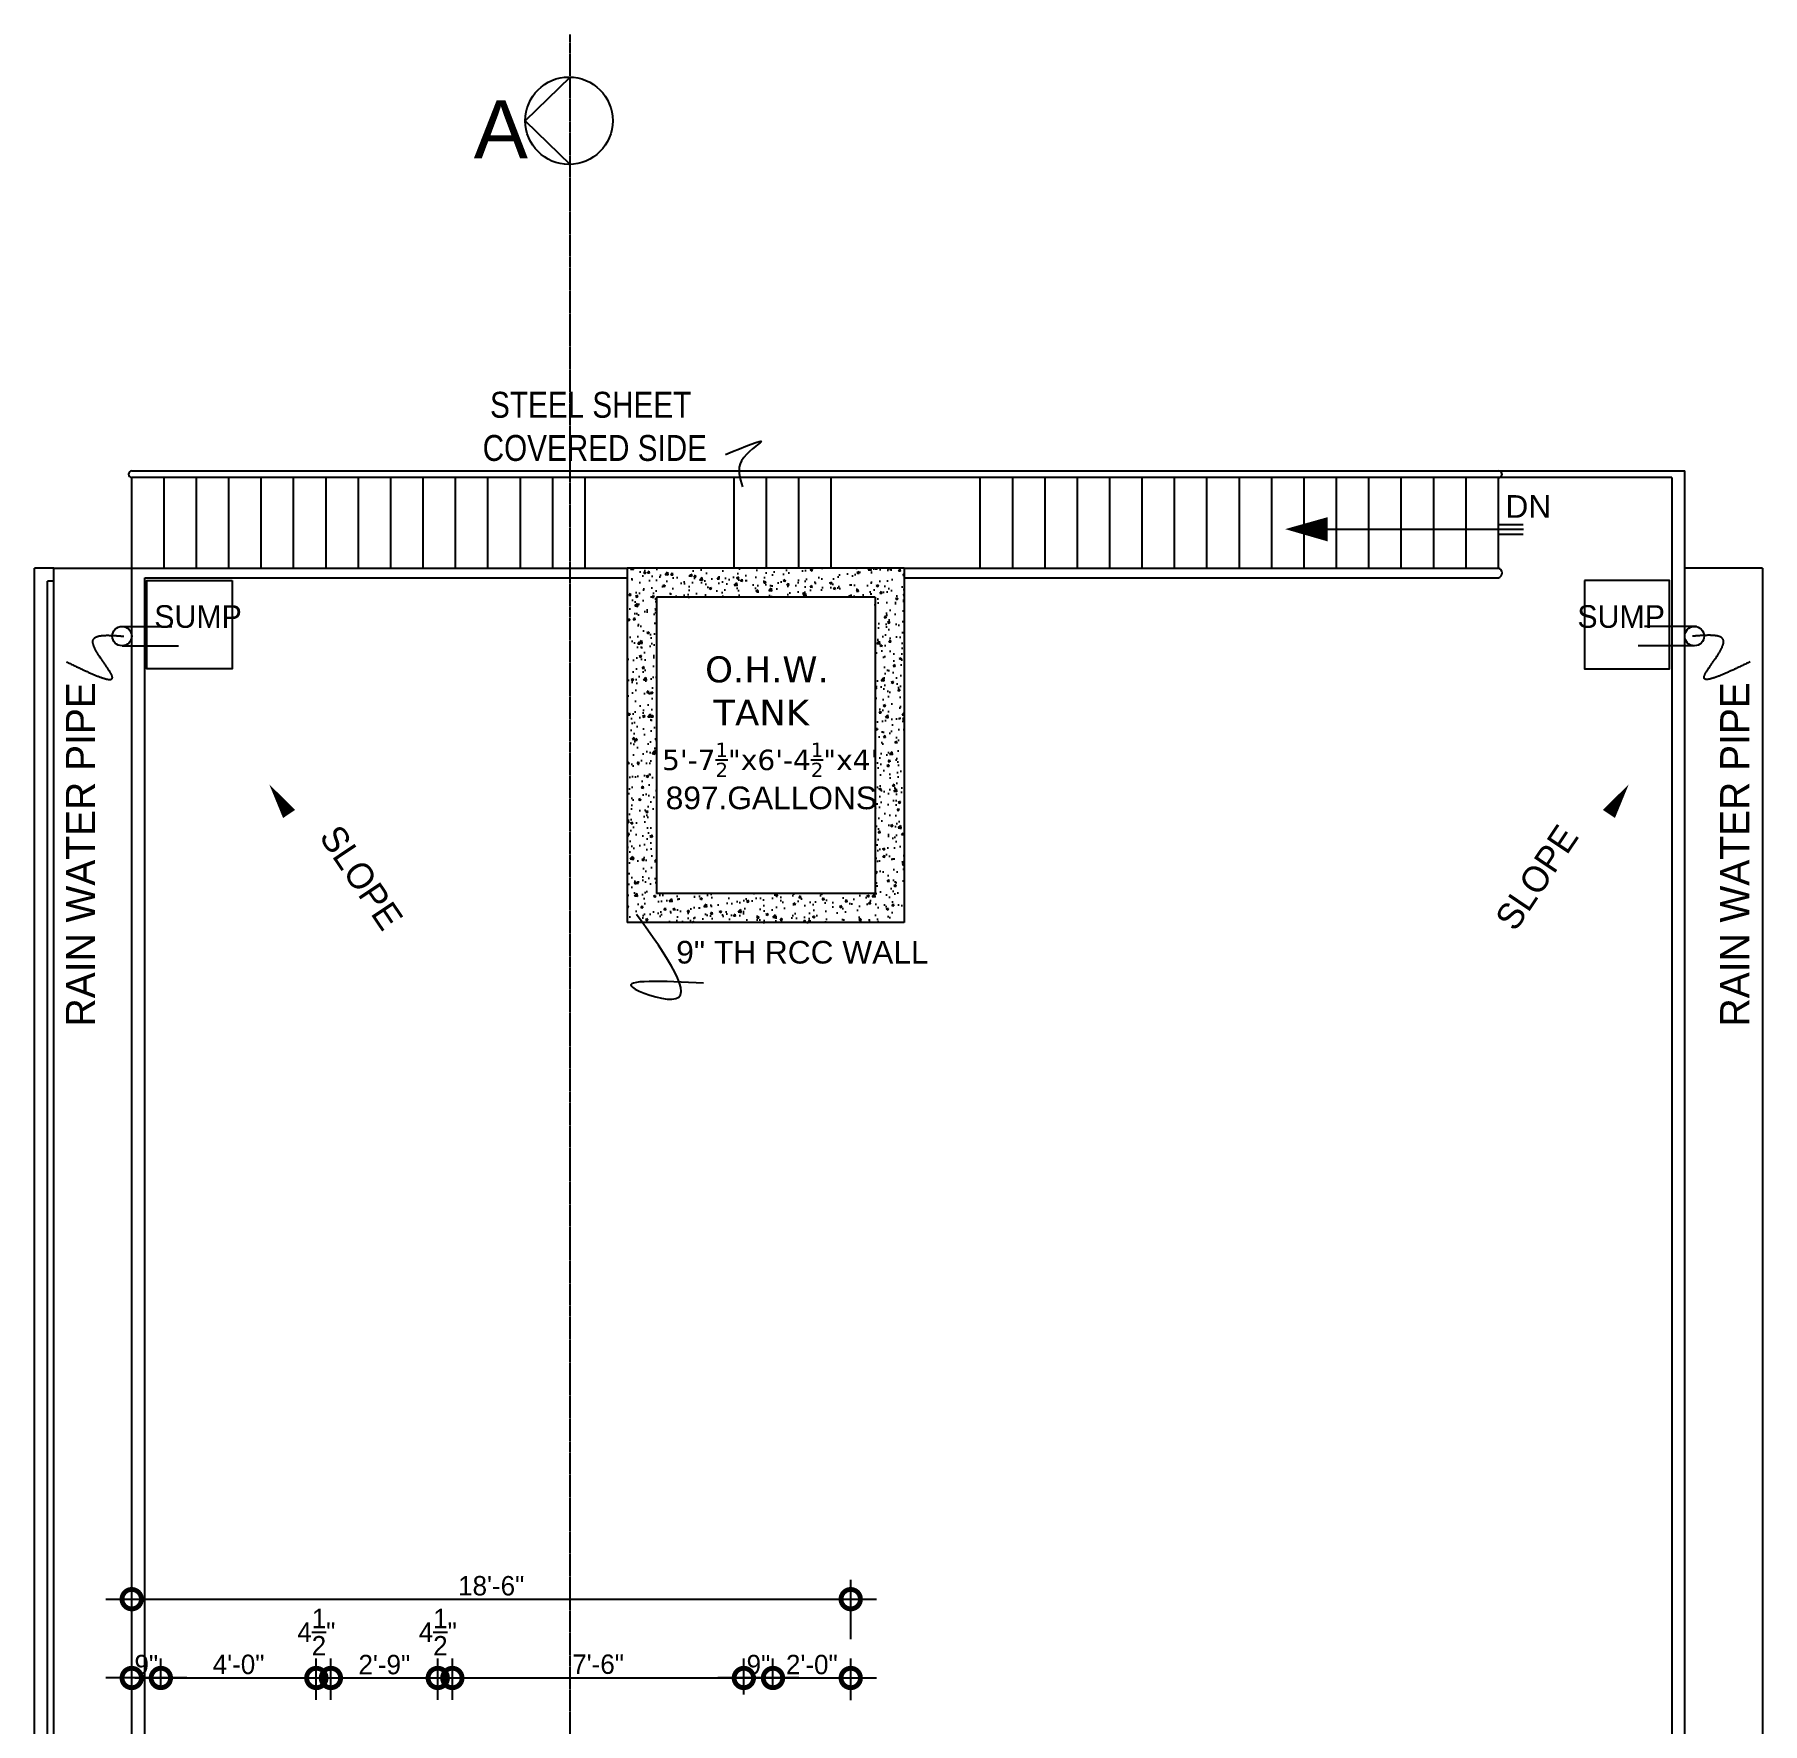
# Model space of a CAD drawing. Header units: inches. Extents: x -36906 to 35154, y -44700 to 686.
# Drawn here: x -19403 to -18870, y -23804 to -23283 of the extents above; entities that cross this region are included whole.
import ezdxf
from ezdxf.enums import TextEntityAlignment as Align

# ---------------------------------------------------------------- set-up
doc = ezdxf.new("R2010")
doc.units = ezdxf.units.IN
doc.header["$LTSCALE"] = 2
doc.header["$MEASUREMENT"] = 0
doc.header["$PDMODE"] = 2
doc.linetypes.add('DASHED2', pattern=[0.375, 0.25, -0.125])
doc.styles.add('Dimension', font='swisscl.ttf')
doc.styles.add('dimtex', font='stylu.ttf')
doc.styles.add('MT1', font='ARIALUNI.TTF', dxfattribs={"height": 24})
doc.styles.add('SANSSERIF', font='sanss___.ttf', dxfattribs={"height": 7})
doc.dimstyles.new('G8', dxfattribs={"dimscale": 8, "dimtxt": 1, "dimasz": 1.75, "dimexe": 1, "dimexo": 0.25, "dimgap": 0.125, "dimtad": 1, "dimdec": 3, "dimzin": 3, "dimdsep": 46, "dimlunit": 4, "dimtxsty": 'dimtex', "dimblk": 'DOTSMALL', "dimcen": 0.09375, "dimdle": 1, "dimclrd": 256, "dimclre": 256, "dimclrt": 6, "dimadec": 0, "dimazin": 1, "dimtfac": 1, "dimtdec": 3, "dimtofl": 0, "dimtmove": 1, "dimatfit": 3, "dimldrblk": 'DOTSMALL', "dimfxl": 0, "dimtolj": 1, "dimtzin": 1, "dimlwd": -1, "dimlwe": -1, "dimarcsym": 0})
pattern_1 = [(50, (-113318.482, -51101.1135), (7.17260183, -0.62752135), [0.75, -8.25]), (355, (-113318.482, -51101.1135), (-1.38751334, 7.52192134), [0.6, -6.6]), (100.4514, (-113317.884, -51101.166), (5.7850938, 6.8943954), [0.6374019, -7.0114211]), (46.1842, (-113318.482, -51099.1135), (10.6724105, -1.65519014), [1.125, -12.375]), (96.6356, (-113317.592, -51099.251), (9.3466271, 9.7411787), [0.9561029, -10.51713]), (351.1842, (-113318.482, -51099.114), (9.3466195, 9.741186), [0.9, -9.9]), (21, (-113317.482, -51099.6135), (5.96907052, -4.0261889), [0.75, -8.25]), (326, (-113317.482, -51099.6135), (2.4331533, 7.25150045), [0.6, -6.6]), (71.4514, (-113316.984, -51099.949), (8.4022263, 3.22530497), [0.6374019, -7.0114211]), (37.5, (-113318.4817, -51101.1135), (0.12159855, 3.32893854), [0, -6.52, 0, -6.7, 0, -6.625]), (7.5, (-113318.4817, -51101.1135), (2.63069537, 3.94411712), [0, -3.82, 0, -6.37, 0, -2.525]), (327.5, (-113320.7117, -51101.1135), (5.33822436, -0.22554872), [0, -2.5, 0, -7.8, 0, -10.35]), (317.5, (-113321.7117, -51101.1135), (5.8318617, 1.00104982), [0, -3.25, 0, -5.18, 0, -7.35])]

# ---------------------------------------------------------------- blocks, each defined once
blk = doc.blocks.new('_DotSmall')
at = {"color": 0, "linetype": 'ByBlock', "const_width": 0.5}
blk.add_lwpolyline([(-0.0625, 0, 1), (0.0625, 0, 1)], format="xyb", close=True, dxfattribs=at)
blk = doc.blocks.new('*D142')
for p, q in [((-19373.35, -23793.38), (-19373.35, -23784.38)), ((-19364.35, -23793.38), (-19364.35, -23784.38)), ((-19356.35, -23790.38), (-19381.35, -23790.38))]:
    blk.add_line(p, q)
at = {"layer": 'Defpoints', "color": 0}
for p in [(-19373.35, -23790.38), (-19373.35, -23799.38), (-19364.35, -23799.38)]:
    blk.add_point(p, dxfattribs=at)
at = {"xscale": 12, "yscale": 12, "zscale": 12, "rotation": 180}
blk.add_blockref('_DotSmall', (-19373.35, -23790.38), dxfattribs=at)
at = {"xscale": 12, "yscale": 12, "zscale": 12}
blk.add_blockref('_DotSmall', (-19364.35, -23790.38), dxfattribs=at)
at = {"color": 7, "insert": (-19368.85, -23786.28), "char_height": 6, "attachment_point": 5, "style": 'dimtex'}
blk.add_mtext('\\A1;9"', dxfattribs=at)
blk = doc.blocks.new('*D143')
for p, q in [((-19364.35, -23793.38), (-19364.35, -23784.38)), ((-19316.35, -23793.38), (-19316.35, -23784.38)), ((-19372.35, -23790.38), (-19308.35, -23790.38))]:
    blk.add_line(p, q)
at = {"layer": 'Defpoints', "color": 0}
for p in [(-19316.35, -23790.38), (-19364.35, -23799.38), (-19316.35, -23799.38)]:
    blk.add_point(p, dxfattribs=at)
at = {"xscale": 12, "yscale": 12, "zscale": 12, "rotation": 180}
blk.add_blockref('_DotSmall', (-19364.35, -23790.38), dxfattribs=at)
at = {"xscale": 12, "yscale": 12, "zscale": 12}
blk.add_blockref('_DotSmall', (-19316.35, -23790.38), dxfattribs=at)
at = {"color": 7, "insert": (-19340.35, -23786.22), "char_height": 6, "attachment_point": 5, "style": 'dimtex'}
blk.add_mtext('\\A1;4\'-0"', dxfattribs=at)
blk = doc.blocks.new('*D144')
for p, q in [((-19316.35, -23797.17), (-19316.35, -23784.38)), ((-19311.85, -23797.17), (-19311.85, -23784.38)), ((-19324.35, -23790.38), (-19303.85, -23790.38))]:
    blk.add_line(p, q)
at = {"layer": 'Defpoints', "color": 0}
for p in [(-19311.85, -23790.38), (-19316.35, -23803.17), (-19311.85, -23803.17)]:
    blk.add_point(p, dxfattribs=at)
at = {"xscale": 12, "yscale": 12, "zscale": 12, "rotation": 180}
blk.add_blockref('_DotSmall', (-19316.35, -23790.38), dxfattribs=at)
at = {"xscale": 12, "yscale": 12, "zscale": 12}
blk.add_blockref('_DotSmall', (-19311.85, -23790.38), dxfattribs=at)
at = {"color": 7, "insert": (-19316.35, -23776.22), "char_height": 6, "attachment_point": 5, "style": 'dimtex'}
blk.add_mtext('\\A1;4{\\H1.000000x;\\S1/2;}"', dxfattribs=at)
blk = doc.blocks.new('*D145')
for p, q in [((-19311.85, -23795.53), (-19311.85, -23784.38)), ((-19278.85, -23795.53), (-19278.85, -23784.38)), ((-19319.85, -23790.38), (-19270.85, -23790.38))]:
    blk.add_line(p, q)
at = {"layer": 'Defpoints', "color": 0}
for p in [(-19278.85, -23790.38), (-19311.85, -23801.53), (-19278.85, -23801.53)]:
    blk.add_point(p, dxfattribs=at)
at = {"xscale": 12, "yscale": 12, "zscale": 12, "rotation": 180}
blk.add_blockref('_DotSmall', (-19311.85, -23790.38), dxfattribs=at)
at = {"xscale": 12, "yscale": 12, "zscale": 12}
blk.add_blockref('_DotSmall', (-19278.85, -23790.38), dxfattribs=at)
at = {"color": 7, "insert": (-19295.35, -23786.28), "char_height": 6, "attachment_point": 5, "style": 'dimtex'}
blk.add_mtext('\\A1;2\'-9"', dxfattribs=at)
blk = doc.blocks.new('*D147')
for p, q in [((-19278.85, -23797.17), (-19278.85, -23784.38)), ((-19274.35, -23797.17), (-19274.35, -23784.38)), ((-19286.85, -23790.38), (-19266.35, -23790.38))]:
    blk.add_line(p, q)
at = {"layer": 'Defpoints', "color": 0}
for p in [(-19274.35, -23790.38), (-19278.85, -23803.17), (-19274.35, -23803.17)]:
    blk.add_point(p, dxfattribs=at)
at = {"xscale": 12, "yscale": 12, "zscale": 12, "rotation": 180}
blk.add_blockref('_DotSmall', (-19278.85, -23790.38), dxfattribs=at)
at = {"xscale": 12, "yscale": 12, "zscale": 12}
blk.add_blockref('_DotSmall', (-19274.35, -23790.38), dxfattribs=at)
at = {"color": 7, "insert": (-19278.85, -23776.22), "char_height": 6, "attachment_point": 5, "style": 'dimtex'}
blk.add_mtext('\\A1;4{\\H1.000000x;\\S1/2;}"', dxfattribs=at)
blk = doc.blocks.new('*D148')
for p, q in [((-19274.35, -23795.53), (-19274.35, -23784.38)), ((-19184.35, -23795.53), (-19184.35, -23784.38)), ((-19282.35, -23790.38), (-19176.35, -23790.38))]:
    blk.add_line(p, q)
at = {"layer": 'Defpoints', "color": 0}
for p in [(-19184.35, -23790.38), (-19274.35, -23801.53), (-19184.35, -23801.53)]:
    blk.add_point(p, dxfattribs=at)
at = {"xscale": 12, "yscale": 12, "zscale": 12, "rotation": 180}
blk.add_blockref('_DotSmall', (-19274.35, -23790.38), dxfattribs=at)
at = {"xscale": 12, "yscale": 12, "zscale": 12}
blk.add_blockref('_DotSmall', (-19184.35, -23790.38), dxfattribs=at)
at = {"color": 7, "insert": (-19229.35, -23786.16), "char_height": 6, "attachment_point": 5, "style": 'dimtex'}
blk.add_mtext('\\A1;7\'-6"', dxfattribs=at)
blk = doc.blocks.new('*D149')
for p, q in [((-19184.35, -23793.38), (-19184.35, -23784.38)), ((-19175.35, -23793.38), (-19175.35, -23784.38)), ((-19167.35, -23790.38), (-19192.35, -23790.38))]:
    blk.add_line(p, q)
at = {"layer": 'Defpoints', "color": 0}
for p in [(-19184.35, -23790.38), (-19184.35, -23799.38), (-19175.35, -23799.38)]:
    blk.add_point(p, dxfattribs=at)
at = {"xscale": 12, "yscale": 12, "zscale": 12, "rotation": 180}
blk.add_blockref('_DotSmall', (-19184.35, -23790.38), dxfattribs=at)
at = {"xscale": 12, "yscale": 12, "zscale": 12}
blk.add_blockref('_DotSmall', (-19175.35, -23790.38), dxfattribs=at)
at = {"color": 7, "insert": (-19179.85, -23786.28), "char_height": 6, "attachment_point": 5, "style": 'dimtex'}
blk.add_mtext('\\A1;9"', dxfattribs=at)
blk = doc.blocks.new('*D150')
for p, q in [((-19175.35, -23793.38), (-19175.35, -23784.38)), ((-19151.35, -23797.27), (-19151.35, -23784.38)), ((-19183.35, -23790.38), (-19143.35, -23790.38))]:
    blk.add_line(p, q)
at = {"layer": 'Defpoints', "color": 0}
for p in [(-19151.35, -23790.38), (-19175.35, -23799.38), (-19151.35, -23803.27)]:
    blk.add_point(p, dxfattribs=at)
at = {"xscale": 12, "yscale": 12, "zscale": 12, "rotation": 180}
blk.add_blockref('_DotSmall', (-19175.35, -23790.38), dxfattribs=at)
at = {"xscale": 12, "yscale": 12, "zscale": 12}
blk.add_blockref('_DotSmall', (-19151.35, -23790.38), dxfattribs=at)
at = {"color": 7, "insert": (-19163.35, -23786.27), "char_height": 6, "attachment_point": 5, "style": 'dimtex'}
blk.add_mtext('\\A1;2\'-0"', dxfattribs=at)
blk = doc.blocks.new('*D152')
for p, q in [((-19373.35, -23778.38), (-19373.35, -23760.04)), ((-19151.35, -23778.38), (-19151.35, -23760.04)), ((-19381.35, -23766.04), (-19143.35, -23766.04))]:
    blk.add_line(p, q)
at = {"layer": 'Defpoints', "color": 0}
for p in [(-19151.35, -23766.04), (-19373.35, -23784.38), (-19151.35, -23784.38)]:
    blk.add_point(p, dxfattribs=at)
at = {"xscale": 12, "yscale": 12, "zscale": 12, "rotation": 180}
blk.add_blockref('_DotSmall', (-19373.35, -23766.04), dxfattribs=at)
at = {"xscale": 12, "yscale": 12, "zscale": 12}
blk.add_blockref('_DotSmall', (-19151.35, -23766.04), dxfattribs=at)
at = {"color": 7, "insert": (-19262.35, -23761.93), "char_height": 6, "attachment_point": 5, "style": 'dimtex'}
blk.add_mtext('\\A1;18\'-6"', dxfattribs=at)

msp = doc.modelspace()

# ---------------------------------------------------------------- hatches: boundary and pattern name
at = {"linetype": 'Continuous'}
h = msp.add_hatch(dxfattribs=at)
h.set_pattern_fill('AR-CONC', color=256, style=0)
h.set_pattern_definition(pattern_1)
h.paths.add_polyline_path([(-19134.8498, -23447.581), (-19220.3498, -23447.581), (-19220.3498, -23516.8235), (-19211.3498, -23516.8235), (-19211.3498, -23456.581), (-19143.8498, -23456.581), (-19143.8498, -23516.8235), (-19134.8498, -23516.8235)])
h.paths.add_polyline_path([(-19216.9421, -23473.2676), (-19140.9965, -23473.2676), (-19140.9965, -23512.6514), (-19216.9421, -23512.6514)], flags=24)
h = msp.add_hatch(dxfattribs=at)
h.set_pattern_fill('AR-CONC', color=256, style=0)
h.set_pattern_definition(pattern_1)
h.paths.add_polyline_path([(-19134.8498, -23516.8235), (-19143.8498, -23516.8235), (-19143.8498, -23548.081), (-19211.3498, -23548.081), (-19211.3498, -23516.8235), (-19220.3498, -23516.8235), (-19220.3498, -23557.081), (-19134.8498, -23557.081)])

# ---------------------------------------------------------------- linework, layer by layer
at = {"linetype": 'DASHED2', "ltscale": 0.111}
msp.add_line((-19237.9519, -24478.4848), (-19237.9519, -23282.779), dxfattribs=at)
for p, q in [((-19237.9519, -23295.9023), (-19251.8467, -23309.4023)), ((-19251.8467, -23309.4023), (-19237.9519, -23322.9023)), ((-19134.8498, -23447.581), (-19220.3498, -23447.581)), ((-19220.3498, -23447.581), (-19220.3498, -23557.081)), ((-19134.8498, -23447.581), (-19134.8498, -23557.081)), ((-19143.8498, -23456.581), (-19211.3498, -23456.581)), ((-19211.3498, -23456.581), (-19211.3498, -23548.081)), ((-19143.8498, -23456.581), (-19143.8498, -23548.081)), ((-19376.9862, -23465.593), (-19360.9219, -23465.593)), ((-18890.2142, -23465.593), (-18906.2785, -23465.593)), ((-19376.3498, -23471.593), (-19358.9534, -23471.593)), ((-18890.8506, -23471.593), (-18908.247, -23471.593)), ((-19143.8498, -23548.081), (-19211.3498, -23548.081)), ((-19134.8498, -23557.081), (-19220.3498, -23557.081))]:
    msp.add_line(p, q)
at = {"linetype": 'ByBlock'}
for p, q in [((-19373.3498, -23417.581), (-18893.8498, -23417.581)), ((-18897.8498, -23419.581), (-19373.3498, -23419.581)), ((-18897.8498, -23419.581), (-18897.8498, -24279.081)), ((-18893.8498, -24283.081), (-18893.8498, -23417.581)), ((-19403.3498, -24122.581), (-19403.3498, -23447.581)), ((-19397.3498, -23447.581), (-19403.3498, -23447.581)), ((-19399.3498, -24126.581), (-19399.3498, -23451.581)), ((-19397.3498, -23451.581), (-19399.3498, -23451.581)), ((-19397.3498, -23983.081), (-19397.3498, -23447.581)), ((-19397.3498, -23447.581), (-19373.3498, -23447.581)), ((-19373.3498, -23447.581), (-19220.3498, -23447.581)), ((-19373.3498, -23841.581), (-19373.3498, -23447.581)), ((-19369.3498, -23450.581), (-19220.3498, -23450.581)), ((-19369.3498, -23837.581), (-19369.3498, -23450.581)), ((-19134.8498, -23447.581), (-18951.3498, -23447.581)), ((-19134.8498, -23450.581), (-18951.3498, -23450.581)), ((-18869.8498, -23447.581), (-18893.8498, -23447.581)), ((-18869.8498, -23447.581), (-18869.8498, -24116.581))]:
    msp.add_line(p, q, dxfattribs=at)
at = {"color": 86}
for p, q in [((-19373.3498, -23447.581), (-19373.3498, -23419.581)), ((-19363.3498, -23447.581), (-19363.3498, -23419.581)), ((-19353.3498, -23447.581), (-19353.3498, -23419.581)), ((-19343.3498, -23447.581), (-19343.3498, -23419.581)), ((-19333.3498, -23447.581), (-19333.3498, -23419.581)), ((-19323.3498, -23447.581), (-19323.3498, -23419.581)), ((-19313.3498, -23447.581), (-19313.3498, -23419.581)), ((-19303.3498, -23447.581), (-19303.3498, -23419.581)), ((-19293.3498, -23447.581), (-19293.3498, -23419.581)), ((-19283.3498, -23447.581), (-19283.3498, -23419.581)), ((-19273.3498, -23447.581), (-19273.3498, -23419.581)), ((-19263.3498, -23447.581), (-19263.3498, -23419.581)), ((-19253.3498, -23447.581), (-19253.3498, -23419.581)), ((-19243.3498, -23447.581), (-19243.3498, -23419.581)), ((-19233.3498, -23447.581), (-19233.3498, -23419.581)), ((-19187.3498, -23447.581), (-19187.3498, -23419.581)), ((-19177.3498, -23447.581), (-19177.3498, -23419.581)), ((-19167.3498, -23447.581), (-19167.3498, -23419.581)), ((-19157.3498, -23447.581), (-19157.3498, -23419.581)), ((-19111.3498, -23447.581), (-19111.3498, -23419.581)), ((-19101.3498, -23447.581), (-19101.3498, -23419.581)), ((-19091.3498, -23447.581), (-19091.3498, -23419.581)), ((-19081.3498, -23447.581), (-19081.3498, -23419.581)), ((-19071.3498, -23447.581), (-19071.3498, -23419.581)), ((-19061.3498, -23447.581), (-19061.3498, -23419.581)), ((-19051.3498, -23447.581), (-19051.3498, -23419.581)), ((-19041.3498, -23447.581), (-19041.3498, -23419.581)), ((-19031.3498, -23447.581), (-19031.3498, -23419.581)), ((-19021.3498, -23447.581), (-19021.3498, -23419.581)), ((-19011.3498, -23447.581), (-19011.3498, -23419.581)), ((-19001.3498, -23447.581), (-19001.3498, -23419.581)), ((-18991.3498, -23447.581), (-18991.3498, -23419.581)), ((-18981.3498, -23447.581), (-18981.3498, -23419.581)), ((-18971.3498, -23447.581), (-18971.3498, -23419.581)), ((-18961.3498, -23447.581), (-18961.3498, -23419.581)), ((-18951.3498, -23447.581), (-18951.3498, -23419.581)), ((-19004.0858, -23435.581), (-18943.6326, -23435.581)), ((-18951.3498, -23434.081), (-18943.7602, -23434.081)), ((-18951.3498, -23437.081), (-18943.7602, -23437.081))]:
    msp.add_line(p, q, dxfattribs=at)
for points in [[(-19004.0858, -23435.581, 7.5, 0, 0), (-19017.2182, -23435.5383, 0, 0, 0)], [(-19299.9938, -23560.3831, 0, 0, 0), (-19330.8803, -23514.3786, 0, 4.5, 0), (-19324.7488, -23523.5113, 4.5, 4.5, 0)], [(-18941.5117, -23560.3831, 0, 0, 0), (-18911.1252, -23514.3786, 0, 4.5, 0), (-18917.2567, -23523.5113, 4.5, 4.5, 0)]]:
    msp.add_lwpolyline(points, format="xyseb", dxfattribs=at)
for points in [[(-19342.3701, -23451.454), (-19342.3701, -23478.6981), (-19368.6772, -23478.6981), (-19368.6772, -23451.454)], [(-18924.8303, -23451.454), (-18924.8303, -23478.6981), (-18898.5232, -23478.6981), (-18898.5232, -23451.454)]]:
    msp.add_lwpolyline(points, close=True)
at = {"ltscale": 2.1}
for points in [[(-19393.5371, -23476.5066, 0), (-19393.2471, -23476.6466, 0), (-19392.9571, -23476.7866, 0), (-19392.6771, -23476.9266, 0), (-19392.3871, -23477.0666, 0), (-19392.0971, -23477.2066, 0), (-19391.8071, -23477.3466, 0), (-19391.5271, -23477.4866, 0), (-19391.2371, -23477.6266, 0), (-19390.9471, -23477.7566, 0), (-19390.6671, -23477.8966, 0), (-19390.3871, -23478.0266, 0), (-19390.0971, -23478.1666, 0), (-19389.8171, -23478.2966, 0), (-19389.5371, -23478.4266, 0), (-19389.2671, -23478.5566, 0), (-19388.9871, -23478.6866, 0), (-19388.7171, -23478.8166, 0), (-19388.4371, -23478.9466, 0), (-19388.1671, -23479.0766, 0), (-19387.8971, -23479.1966, 0), (-19387.6371, -23479.3166, 0), (-19387.3671, -23479.4366, 0), (-19387.1071, -23479.5566, 0), (-19386.8471, -23479.6766, 0), (-19386.5871, -23479.7966, 0), (-19386.3371, -23479.9066, 0), (-19386.0871, -23480.0166, 0), (-19385.8371, -23480.1266, 0), (-19385.5871, -23480.2366, 0), (-19385.3471, -23480.3366, 0), (-19385.1071, -23480.4366, 0), (-19384.8671, -23480.5366, 0), (-19384.6371, -23480.6366, 0), (-19384.4071, -23480.7266, 0), (-19384.1871, -23480.8166, 0), (-19383.9571, -23480.9066, 0), (-19383.7471, -23480.9966, 0), (-19383.5271, -23481.0766, 0), (-19383.3171, -23481.1566, 0), (-19383.1071, -23481.2366, 0), (-19382.9071, -23481.3066, 0), (-19382.7071, -23481.3766, 0), (-19382.5171, -23481.4366, 0), (-19382.3271, -23481.5066, 0), (-19382.1471, -23481.5566, 0), (-19381.9671, -23481.6166, 0), (-19381.7971, -23481.6666, 0), (-19381.6271, -23481.7166, 0), (-19381.4571, -23481.7566, 0), (-19381.2971, -23481.7966, 0), (-19381.1471, -23481.8366, 0), (-19380.9971, -23481.8666, 0), (-19380.8571, -23481.8966, 0), (-19380.7171, -23481.9166, 0), (-19380.5871, -23481.9366, 0), (-19380.4571, -23481.9466, 0), (-19380.3471, -23481.9566, 0), (-19380.2271, -23481.9666, 0), (-19380.1171, -23481.9666, 0), (-19380.0171, -23481.9566, 0), (-19379.9271, -23481.9466, 0), (-19379.8371, -23481.9366, 0), (-19379.7571, -23481.9166, 0), (-19379.6771, -23481.8866, 0), (-19379.6071, -23481.8566, 0), (-19379.5471, -23481.8266, 0), (-19379.4971, -23481.7866, 0), (-19379.4471, -23481.7366, 0), (-19379.4071, -23481.6866, 0), (-19379.3771, -23481.6266, 0), (-19379.3471, -23481.5666, 0), (-19379.3371, -23481.4966, 0), (-19379.3271, -23481.4266, 0), (-19379.3171, -23481.3366, 0), (-19379.3271, -23481.2566, 0), (-19379.3371, -23481.1666, 0), (-19379.3571, -23481.0666, 0), (-19379.3871, -23480.9566, 0), (-19379.4271, -23480.8466, 0), (-19379.4771, -23480.7266, 0), (-19379.5271, -23480.6066, 0), (-19379.5871, -23480.4766, 0), (-19379.6471, -23480.3466, 0), (-19379.7171, -23480.2066, 0), (-19379.7971, -23480.0666, 0), (-19379.8771, -23479.9166, 0), (-19379.9671, -23479.7666, 0), (-19380.0571, -23479.6066, 0), (-19380.1571, -23479.4466, 0), (-19380.2671, -23479.2866, 0), (-19380.3671, -23479.1166, 0), (-19380.4871, -23478.9466, 0), (-19380.5971, -23478.7666, 0), (-19380.7171, -23478.5866, 0), (-19380.8371, -23478.4066, 0), (-19380.9671, -23478.2266, 0), (-19381.0971, -23478.0366, 0), (-19381.2271, -23477.8466, 0), (-19381.3571, -23477.6566, 0), (-19381.4971, -23477.4566, 0), (-19381.6271, -23477.2666, 0), (-19381.7671, -23477.0666, 0), (-19381.9071, -23476.8666, 0), (-19382.0471, -23476.6666, 0), (-19382.1871, -23476.4666, 0), (-19382.3271, -23476.2566, 0), (-19382.4671, -23476.0566, 0), (-19382.6071, -23475.8566, 0), (-19382.7471, -23475.6466, 0), (-19382.8871, -23475.4466, 0), (-19383.0271, -23475.2366, 0), (-19383.1671, -23475.0366, 0), (-19383.2971, -23474.8266, 0), (-19383.4371, -23474.6266, 0), (-19383.5671, -23474.4166, 0), (-19383.6971, -23474.2166, 0), (-19383.8171, -23474.0166, 0), (-19383.9371, -23473.8166, 0), (-19384.0571, -23473.6166, 0), (-19384.1771, -23473.4166, 0), (-19384.2871, -23473.2166, 0), (-19384.3971, -23473.0266, 0), (-19384.4971, -23472.8266, 0), (-19384.5971, -23472.6366, 0), (-19384.6971, -23472.4466, 0), (-19384.7871, -23472.2666, 0), (-19384.8671, -23472.0866, 0), (-19384.9471, -23471.9066, 0), (-19385.0171, -23471.7266, 0), (-19385.0771, -23471.5566, 0), (-19385.1371, -23471.3866, 0), (-19385.1871, -23471.2166, 0), (-19385.2371, -23471.0566, 0), (-19385.2771, -23470.8966, 0), (-19385.3071, -23470.7466, 0), (-19385.3271, -23470.5966, 0), (-19385.3371, -23470.4566, 0), (-19385.3471, -23470.3166, 0), (-19385.3371, -23470.1766, 0), (-19385.3271, -23470.0466, 0), (-19385.3071, -23469.9266, 0), (-19385.2771, -23469.8066, 0), (-19385.2371, -23469.6966, 0), (-19385.1871, -23469.5866, 0), (-19385.1271, -23469.4866, 0), (-19385.0571, -23469.3866, 0), (-19384.9771, -23469.2966, 0), (-19384.8871, -23469.2066, 0), (-19384.7971, -23469.1266, 0), (-19384.6871, -23469.0466, 0), (-19384.5771, -23468.9766, 0), (-19384.4571, -23468.9066, 0), (-19384.3371, -23468.8466, 0), (-19384.1971, -23468.7866, 0), (-19384.0571, -23468.7266, 0), (-19383.9071, -23468.6766, 0), (-19383.7471, -23468.6366, 0), (-19383.5871, -23468.5866, 0), (-19383.4171, -23468.5466, 0), (-19383.2471, -23468.5166, 0), (-19383.0571, -23468.4866, 0), (-19382.8771, -23468.4566, 0), (-19382.6771, -23468.4266, 0), (-19382.4771, -23468.4066, 0), (-19382.2771, -23468.3866, 0), (-19382.0671, -23468.3766, 0), (-19381.8571, -23468.3666, 0), (-19381.6371, -23468.3566, 0), (-19381.4071, -23468.3466, 0), (-19381.1771, -23468.3366, 0), (-19380.9471, -23468.3366, 0), (-19380.7171, -23468.3366, 0), (-19380.4771, -23468.3366, 0), (-19380.2271, -23468.3466, 0), (-19379.9871, -23468.3466, 0), (-19379.7371, -23468.3566, 0), (-19379.4771, -23468.3666, 0), (-19379.2271, -23468.3766, 0), (-19378.9671, -23468.3866, 0), (-19378.7071, -23468.4066, 0), (-19378.4371, -23468.4166, 0), (-19378.1771, -23468.4366, 0), (-19377.9071, -23468.4566, 0), (-19377.6371, -23468.4766, 0), (-19377.3671, -23468.4966, 0), (-19377.0971, -23468.5166, 0), (-19376.8271, -23468.5366, 0), (-19376.5571, -23468.5566, 0), (-19376.2771, -23468.5766, 0), (-19376.0071, -23468.5966, 0), (-19375.7371, -23468.6166, 0)], [(-18873.6633, -23476.5066, 0), (-18873.9533, -23476.6466, 0), (-18874.2433, -23476.7866, 0), (-18874.5233, -23476.9266, 0), (-18874.8133, -23477.0666, 0), (-18875.1033, -23477.2066, 0), (-18875.3933, -23477.3466, 0), (-18875.6733, -23477.4866, 0), (-18875.9633, -23477.6266, 0), (-18876.2533, -23477.7566, 0), (-18876.5333, -23477.8966, 0), (-18876.8133, -23478.0266, 0), (-18877.1033, -23478.1666, 0), (-18877.3833, -23478.2966, 0), (-18877.6633, -23478.4266, 0), (-18877.9333, -23478.5566, 0), (-18878.2133, -23478.6866, 0), (-18878.4833, -23478.8166, 0), (-18878.7633, -23478.9466, 0), (-18879.0333, -23479.0766, 0), (-18879.3033, -23479.1966, 0), (-18879.5633, -23479.3166, 0), (-18879.8333, -23479.4366, 0), (-18880.0933, -23479.5566, 0), (-18880.3533, -23479.6766, 0), (-18880.6133, -23479.7966, 0), (-18880.8633, -23479.9066, 0), (-18881.1133, -23480.0166, 0), (-18881.3633, -23480.1266, 0), (-18881.6133, -23480.2366, 0), (-18881.8533, -23480.3366, 0), (-18882.0933, -23480.4366, 0), (-18882.3333, -23480.5366, 0), (-18882.5633, -23480.6366, 0), (-18882.7933, -23480.7266, 0), (-18883.0133, -23480.8166, 0), (-18883.2433, -23480.9066, 0), (-18883.4533, -23480.9966, 0), (-18883.6733, -23481.0766, 0), (-18883.8833, -23481.1566, 0), (-18884.0933, -23481.2366, 0), (-18884.2933, -23481.3066, 0), (-18884.4933, -23481.3766, 0), (-18884.6833, -23481.4366, 0), (-18884.8733, -23481.5066, 0), (-18885.0533, -23481.5566, 0), (-18885.2333, -23481.6166, 0), (-18885.4033, -23481.6666, 0), (-18885.5733, -23481.7166, 0), (-18885.7433, -23481.7566, 0), (-18885.9033, -23481.7966, 0), (-18886.0533, -23481.8366, 0), (-18886.2033, -23481.8666, 0), (-18886.3433, -23481.8966, 0), (-18886.4833, -23481.9166, 0), (-18886.6133, -23481.9366, 0), (-18886.7433, -23481.9466, 0), (-18886.8533, -23481.9566, 0), (-18886.9733, -23481.9666, 0), (-18887.0833, -23481.9666, 0), (-18887.1833, -23481.9566, 0), (-18887.2733, -23481.9466, 0), (-18887.3633, -23481.9366, 0), (-18887.4433, -23481.9166, 0), (-18887.5233, -23481.8866, 0), (-18887.5933, -23481.8566, 0), (-18887.6533, -23481.8266, 0), (-18887.7033, -23481.7866, 0), (-18887.7533, -23481.7366, 0), (-18887.7933, -23481.6866, 0), (-18887.8233, -23481.6266, 0), (-18887.8533, -23481.5666, 0), (-18887.8633, -23481.4966, 0), (-18887.8733, -23481.4266, 0), (-18887.8833, -23481.3366, 0), (-18887.8733, -23481.2566, 0), (-18887.8633, -23481.1666, 0), (-18887.8433, -23481.0666, 0), (-18887.8133, -23480.9566, 0), (-18887.7733, -23480.8466, 0), (-18887.7233, -23480.7266, 0), (-18887.6733, -23480.6066, 0), (-18887.6133, -23480.4766, 0), (-18887.5533, -23480.3466, 0), (-18887.4833, -23480.2066, 0), (-18887.4033, -23480.0666, 0), (-18887.3233, -23479.9166, 0), (-18887.2333, -23479.7666, 0), (-18887.1433, -23479.6066, 0), (-18887.0433, -23479.4466, 0), (-18886.9333, -23479.2866, 0), (-18886.8333, -23479.1166, 0), (-18886.7133, -23478.9466, 0), (-18886.6033, -23478.7666, 0), (-18886.4833, -23478.5866, 0), (-18886.3633, -23478.4066, 0), (-18886.2333, -23478.2266, 0), (-18886.1033, -23478.0366, 0), (-18885.9733, -23477.8466, 0), (-18885.8433, -23477.6566, 0), (-18885.7033, -23477.4566, 0), (-18885.5733, -23477.2666, 0), (-18885.4333, -23477.0666, 0), (-18885.2933, -23476.8666, 0), (-18885.1533, -23476.6666, 0), (-18885.0133, -23476.4666, 0), (-18884.8733, -23476.2566, 0), (-18884.7333, -23476.0566, 0), (-18884.5933, -23475.8566, 0), (-18884.4533, -23475.6466, 0), (-18884.3133, -23475.4466, 0), (-18884.1733, -23475.2366, 0), (-18884.0333, -23475.0366, 0), (-18883.9033, -23474.8266, 0), (-18883.7633, -23474.6266, 0), (-18883.6333, -23474.4166, 0), (-18883.5033, -23474.2166, 0), (-18883.3833, -23474.0166, 0), (-18883.2633, -23473.8166, 0), (-18883.1433, -23473.6166, 0), (-18883.0233, -23473.4166, 0), (-18882.9133, -23473.2166, 0), (-18882.8033, -23473.0266, 0), (-18882.7033, -23472.8266, 0), (-18882.6033, -23472.6366, 0), (-18882.5033, -23472.4466, 0), (-18882.4133, -23472.2666, 0), (-18882.3333, -23472.0866, 0), (-18882.2533, -23471.9066, 0), (-18882.1833, -23471.7266, 0), (-18882.1233, -23471.5566, 0), (-18882.0633, -23471.3866, 0), (-18882.0133, -23471.2166, 0), (-18881.9633, -23471.0566, 0), (-18881.9233, -23470.8966, 0), (-18881.8933, -23470.7466, 0), (-18881.8733, -23470.5966, 0), (-18881.8633, -23470.4566, 0), (-18881.8533, -23470.3166, 0), (-18881.8633, -23470.1766, 0), (-18881.8733, -23470.0466, 0), (-18881.8933, -23469.9266, 0), (-18881.9233, -23469.8066, 0), (-18881.9633, -23469.6966, 0), (-18882.0133, -23469.5866, 0), (-18882.0733, -23469.4866, 0), (-18882.1433, -23469.3866, 0), (-18882.2233, -23469.2966, 0), (-18882.3133, -23469.2066, 0), (-18882.4033, -23469.1266, 0), (-18882.5133, -23469.0466, 0), (-18882.6233, -23468.9766, 0), (-18882.7433, -23468.9066, 0), (-18882.8633, -23468.8466, 0), (-18883.0033, -23468.7866, 0), (-18883.1433, -23468.7266, 0), (-18883.2933, -23468.6766, 0), (-18883.4533, -23468.6366, 0), (-18883.6133, -23468.5866, 0), (-18883.7833, -23468.5466, 0), (-18883.9533, -23468.5166, 0), (-18884.1433, -23468.4866, 0), (-18884.3233, -23468.4566, 0), (-18884.5233, -23468.4266, 0), (-18884.7233, -23468.4066, 0), (-18884.9233, -23468.3866, 0), (-18885.1333, -23468.3766, 0), (-18885.3433, -23468.3666, 0), (-18885.5633, -23468.3566, 0), (-18885.7933, -23468.3466, 0), (-18886.0233, -23468.3366, 0), (-18886.2533, -23468.3366, 0), (-18886.4833, -23468.3366, 0), (-18886.7233, -23468.3366, 0), (-18886.9733, -23468.3466, 0), (-18887.2133, -23468.3466, 0), (-18887.4633, -23468.3566, 0), (-18887.7233, -23468.3666, 0), (-18887.9733, -23468.3766, 0), (-18888.2333, -23468.3866, 0), (-18888.4933, -23468.4066, 0), (-18888.7633, -23468.4166, 0), (-18889.0233, -23468.4366, 0), (-18889.2933, -23468.4566, 0), (-18889.5633, -23468.4766, 0), (-18889.8333, -23468.4966, 0), (-18890.1033, -23468.5166, 0), (-18890.3733, -23468.5366, 0), (-18890.6433, -23468.5566, 0), (-18890.9233, -23468.5766, 0), (-18891.1933, -23468.5966, 0), (-18891.4633, -23468.6166, 0)]]:
    msp.add_polyline3d(points, dxfattribs=at)
for centre, radius in [((-19238.3467, -23309.4023), 13.5), ((-19376.3498, -23468.593), 3), ((-18890.8506, -23468.593), 3)]:
    msp.add_circle(centre, radius)
at = {"linetype": 'ByBlock'}
for centre, radius, start, end in [((-19373.2956, -23418.581), 1.0015, 93.102153, 266.897847), ((-18951.2671, -23418.581), 1.0034, 265.272312, 94.727688), ((-18951.8426, -23449.081), 1.5789, 288.185138, 71.814862)]:
    msp.add_arc(centre, radius, start, end, dxfattribs=at)
at = {"ltscale": 2.1}
for points in [[(-19190.0066, -23412.4748), (-19179.0441, -23408.6094), (-19185.0627, -23414.4075), (-19184.7568, -23422.4935)], [(-19196.7704, -23575.7416), (-19218.7802, -23577.057), (-19206.6242, -23580.7529), (-19217.4686, -23554.5229)]]:
    msp.add_spline(points, degree=3, dxfattribs=at)

# ---------------------------------------------------------------- texts
at = {"linetype": 'Continuous', "style": 'MT1'}
msp.add_text('A', height=18, dxfattribs=at).set_placement((-19259.3792, -23321.0551), align=Align.CENTER)
for s, style, p in [('DN', 'SANSSERIF', (-18942.1351, -23432.032)), (' SUMP', 'dimtex', (-19354.1766, -23466.0289)), (' SUMP', 'dimtex', (-18914.775, -23466.0289))]:
    msp.add_text(s, height=7, dxfattribs=dict(style=style)).set_placement(p, align=Align.CENTER)
at = {"style": 'dimtex'}
for s, height, rotation, p in [('RAIN WATER PIPE', 9, 90, (-19384.6559, -23535.9676)), ('RAIN WATER PIPE', 9, 90, (-18873.92, -23535.9676)), ('SLOPE', 8, 56.123353, (-18936.2313, -23545.3356)), ('SLOPE', 8, 303.876647, (-19305.7448, -23545.3793))]:
    msp.add_text(s, height=height, rotation=rotation, dxfattribs=at).set_placement(p, align=Align.CENTER)
at = {"linetype": 'ByBlock', "style": 'SANSSERIF'}
for s, p in [('  897.GALLONS', (-19213.9124, -23522.0458)), ('  9" TH RCC WALL', (-19210.6612, -23569.7151))]:
    msp.add_text(s, height=7.000254, dxfattribs=at).set_placement(p)
at = {"insert": (-19234.1893, -23393.1292, 0), "char_height": 7, "width": 151.031655, "attachment_point": 2, "style": 'Dimension'}
msp.add_mtext('\\A1;{\\fTechnicLite|b0|i0|c2|p2;\\H1.143x;  STEEL SHEET    \\P   COVERED SIDE  \\H0.5831x;   }', dxfattribs=at)
at = {"insert": (-19178.9693, -23474.8426), "char_height": 6.3, "attachment_point": 2, "style": 'SANSSERIF'}
msp.add_mtext('\\A1;{\\fVerdana|b0|i0|c0|p34;\\H1.27x; O.H.W.\\PTANK\\P\\H0.7875x;  \\H0.9999x;5\'-7\\H0.7x;\\S1/2;\\H1.429x;"x6\'-4\\H0.7x;\\S1/2;\\H1.429x;"x4\'}', dxfattribs=at)

# ---------------------------------------------------------------- dimensions: what is measured, and where the dimension line sits
for base, p1, p2, picture, middle in [((-19151.3498, -23766.0386), (-19373.3498, -23784.3772), (-19151.3498, -23784.3772), '*D152', (-19262.3498, -23761.9266)), ((-19316.3498, -23790.3772), (-19364.3498, -23799.3772), (-19316.3498, -23799.3772), '*D143', (-19340.3498, -23786.2212)), ((-19278.8498, -23790.3772), (-19311.8498, -23801.5298), (-19278.8498, -23801.5298), '*D145', (-19295.3498, -23786.2783)), ((-19184.3498, -23790.3772), (-19274.3498, -23801.5298), (-19184.3498, -23801.5298), '*D148', (-19229.3498, -23786.1619)), ((-19151.3498, -23790.3772), (-19175.3498, -23799.3772), (-19151.3498, -23803.2688), '*D150', (-19163.3498, -23786.2695))]:
    dim = msp.add_linear_dim(base=base, p1=p1, p2=p2, dimstyle='G8', override={"dimtxt": 0.75, "dimasz": 1.5, "dimexe": 0.75, "dimexo": 0.75, "dimclrt": 7})
    dim.commit()
    dim.dimension.update_dxf_attribs({"geometry": picture, "text_midpoint": middle})
for base, p1, p2, picture, middle in [((-19311.8498, -23790.3772), (-19316.3498, -23803.1727), (-19311.8498, -23803.1727), '*D144', (-19316.3498, -23784.3772)), ((-19274.3498, -23790.3772), (-19278.8498, -23803.1727), (-19274.3498, -23803.1727), '*D147', (-19278.8498, -23784.3772)), ((-19373.3498, -23790.3772), (-19364.3498, -23799.3772), (-19373.3498, -23799.3772), '*D142', (-19368.8498, -23790.3772)), ((-19184.3498, -23790.3772), (-19175.3498, -23799.3772), (-19184.3498, -23799.3772), '*D149', (-19179.8498, -23790.3772))]:
    dim = msp.add_linear_dim(base=base, p1=p1, p2=p2, dimstyle='G8', override={"dimtxt": 0.75, "dimasz": 1.5, "dimexe": 0.75, "dimexo": 0.75, "dimclrt": 7})
    dim.commit()
    dim.dimension.update_dxf_attribs({"geometry": picture, "text_midpoint": middle, "dimtype": 160})

doc.saveas('drawing.dxf')
